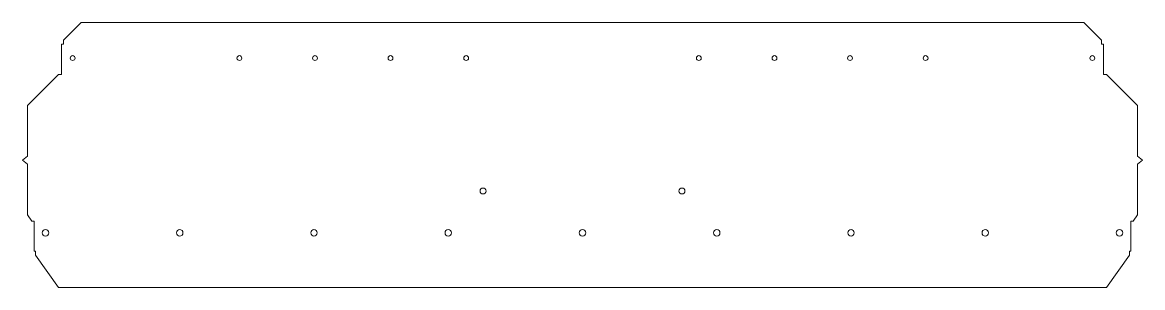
# Model space of a CAD drawing. Header units: millimetres. Extents: x -41 to 1085, y -249 to 18.
import ezdxf

# ---------------------------------------------------------------- set-up
doc = ezdxf.new("R2010")
doc.units = ezdxf.units.MM
doc.layers.add('1', color=7, linetype='Continuous', true_color=0xffffff)

msp = doc.modelspace()

# ---------------------------------------------------------------- linework, layer by layer
at = {"layer": '1', "color": 163, "linetype": 'Continuous', "lineweight": 18}
for p, q in [((0, 0), (17.832041, 18)), ((1025.953638, 18), (17.832041, 18)), ((1025.953638, 18), (1043.785679, 0)), ((0, 0), (0, -3.919137)), ((1043.785679, -3.919137), (1043.785679, 0)), ((0, -3.919137), (-1.981338, -3.919137)), ((-1.981338, -34.338274), (-1.981338, -3.919137)), ((1045.767017, -3.919137), (1043.785679, -3.919137)), ((1045.767017, -3.919137), (1045.767017, -34.338274)), ((-5.096771, -34.338274), (-36.127982, -65.661766)), ((-1.981338, -34.338274), (-5.096771, -34.338274)), ((1048.882451, -34.338274), (1045.767017, -34.338274)), ((1079.914218, -65.662328), (1048.882451, -34.338274)), ((-36.127982, -65.661766), (-36.300647, -65.834959)), ((-36.300647, -116.676243), (-36.300647, -65.834959)), ((1080.086326, -65.834959), (1079.914218, -65.662328)), ((1080.086326, -65.834959), (1080.086326, -116.676243)), ((-41.300647, -120.676243), (-36.300647, -116.676243)), ((-36.300647, -124.676243), (-41.300647, -120.676243)), ((1085.086326, -120.676243), (1080.086326, -116.676243)), ((1080.086326, -124.676243), (1085.086326, -120.676243)), ((-36.300647, -124.676243), (-36.300647, -175.506869)), ((1080.086326, -124.676243), (1080.086326, -175.506869)), ((-36.300647, -175.506869), (-36.247341, -175.58201)), ((-36.247341, -175.58201), (-31.766848, -181.937969)), ((1075.552527, -181.937969), (1080.03259, -175.582619)), ((1080.03259, -175.582619), (1080.086326, -175.506869)), ((-31.766848, -181.937969), (-29.605472, -181.937969)), ((-29.605472, -181.937969), (-29.605472, -212.357106)), ((1073.391152, -212.357106), (1073.391152, -181.937969)), ((1073.391152, -181.937969), (1075.552527, -181.937969)), ((-29.605472, -212.357106), (-28.195617, -212.357106)), ((-28.195617, -216.276243), (-28.195617, -212.357106)), ((1071.981296, -212.357106), (1071.981296, -216.276243)), ((1071.981296, -212.357106), (1073.391152, -212.357106)), ((-28.195617, -216.276243), (-5.144476, -248.976243)), ((1048.930155, -248.976243), (1071.981296, -216.276243)), ((1048.930155, -248.976243), (-5.144476, -248.976243))]:
    msp.add_line(p, q, dxfattribs=at)
at = {"layer": '1', "color": 150, "linetype": 'Continuous', "lineweight": 18}
for centre, radius in [((9.240299, -17.919137), 2.45), ((176.892787, -17.919137), 2.45), ((252.892788, -17.919137), 2.45), ((328.892789, -17.919137), 2.45), ((404.89279, -17.919137), 2.45), ((638.89289, -17.919137), 2.45), ((714.892891, -17.919137), 2.45), ((790.892892, -17.919137), 2.45), ((866.892893, -17.919137), 2.45), ((1034.54538, -17.919137), 2.45), ((421.89284, -151.737969), 3), ((621.89284, -151.737969), 3), ((-18.105472, -193.821306), 3.25), ((116.894106, -193.821306), 3.25), ((251.893684, -193.821306), 3.25), ((386.893262, -193.821306), 3.25), ((521.89284, -193.821306), 3.25), ((656.892418, -193.821306), 3.25), ((791.891996, -193.821306), 3.25), ((926.891574, -193.821306), 3.25), ((1061.891152, -193.821306), 3.25)]:
    msp.add_circle(centre, radius, dxfattribs=at)

doc.saveas('drawing.dxf')
